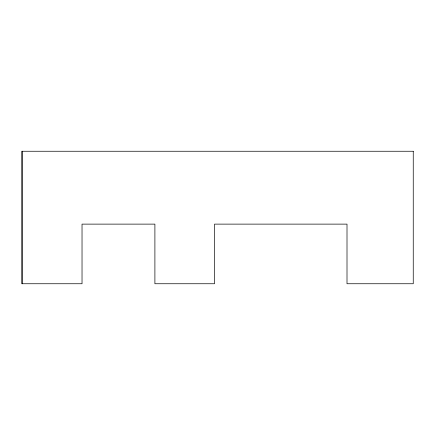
<?xml version="1.0" encoding="UTF-8"?>
<svg xmlns="http://www.w3.org/2000/svg" width="435" height="435" viewBox="0 0 435 435"><rect width="100%" height="100%" fill="white"/><g stroke="black" fill="none" stroke-linecap="round" stroke-linejoin="round"><path stroke-width="0.65" d="M22.413 151.255L22.413 283.745M413.25 151.255L21.75 151.255L21.75 283.745L82.03 283.745L82.03 224.123L154.898 224.123L154.898 283.745L214.52 283.745L214.52 224.123L347.005 224.123L347.005 283.745L413.25 283.745L413.25 151.255"/></g></svg>
